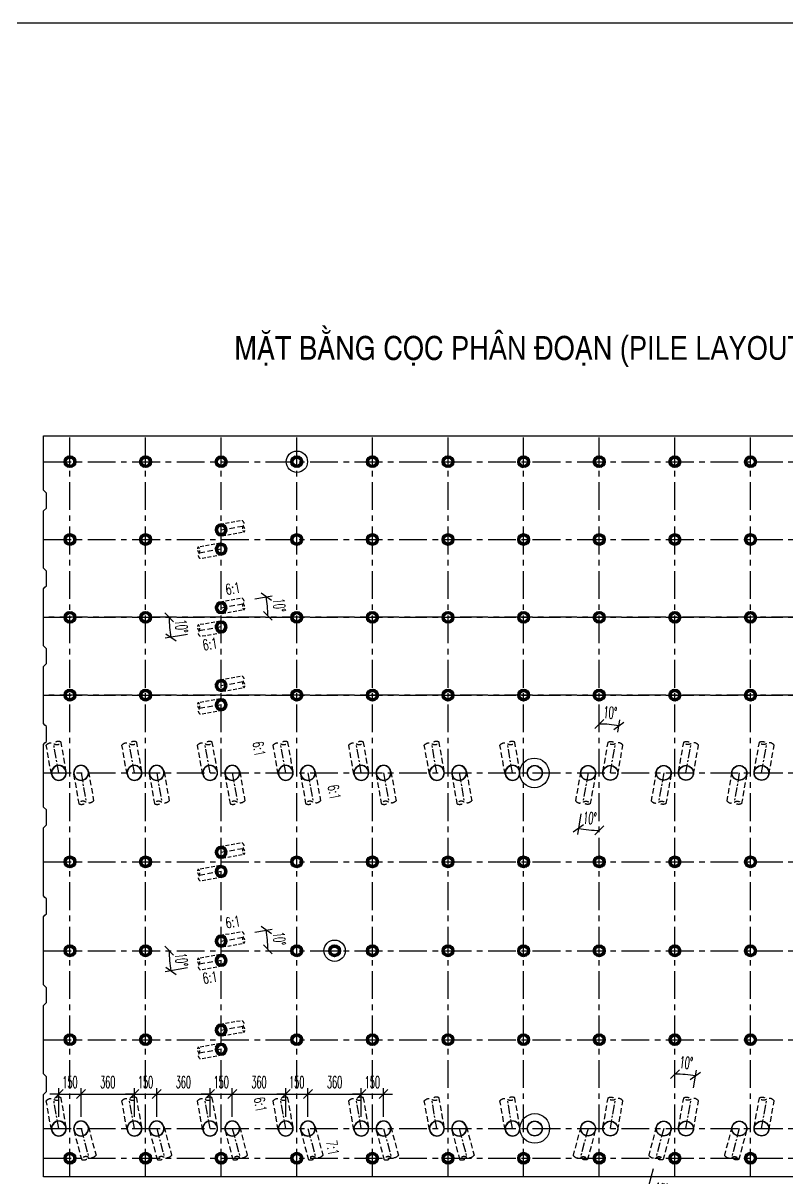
# Model space of a CAD drawing. Extents: x -687 to 941179, y -259 to 135874.
# Drawn here: x 844229 to 849381, y 112253 to 120046 of the extents above; entities that cross this region are included whole.
import ezdxf
from ezdxf.enums import TextEntityAlignment as Align

# ---------------------------------------------------------------- set-up
doc = ezdxf.new("R2010")
doc.units = 0
doc.header["$MEASUREMENT"] = 0
doc.header["$PDMODE"] = 3
doc.linetypes.add('CENTER', pattern=[2, 1.25, -0.25, 0.25, -0.25])
doc.linetypes.add('HIDDEN', pattern=[0.375, 0.25, -0.125])
doc.layers.get('0').update_dxf_attribs({"color": 6, "linetype": 'CONTINUOUS'})
doc.layers.get('DEFPOINTS').update_dxf_attribs({"linetype": 'CONTINUOUS'})
for name, color, linetype in [('Coc', 6, 'CONTINUOUS'), ('Hatch', 8, 'CONTINUOUS'), ('Khung', 1, 'CONTINUOUS'), ('Kich thuoc', 2, 'CONTINUOUS'), ('Net vang', 2, 'CONTINUOUS'), ('Text', 4, 'CONTINUOUS'), ('Tim', 8, 'CENTER')]:
    doc.layers.add(name, color=color, linetype=linetype)
doc.styles.add('Hung', font='Vharialn.ttf')
doc.styles.add('Kichthuoc', font='romans.shx', dxfattribs={"width": 0.5})
doc.styles.get("Standard").update_dxf_attribs({"font": 'vnsimpleh.shx', "width": 0.65})
doc.dimstyles.new('Dim 400', dxfattribs={"dimscale": 400, "dimtxt": 0.2, "dimasz": 0.15, "dimexe": 0.1, "dimexo": 0.2, "dimgap": 0.1, "dimtad": 1, "dimdec": 0, "dimlfac": -1, "dimzin": 0, "dimdsep": 46, "dimtxsty": 'Kichthuoc', "dimblk": 'OBLIQUE', "dimcen": 0.1, "dimdle": 0.1, "dimclrd": 2, "dimclre": 2, "dimclrt": 4, "dimadec": 0, "dimazin": 0, "dimtfac": 1, "dimtdec": 0, "dimtix": 1, "dimtmove": 2, "dimatfit": 3, "dimfxl": 1, "dimtolj": 1, "dimtzin": 0, "dimarcsym": 0})

# ---------------------------------------------------------------- blocks, each defined once
blk = doc.blocks.new('_Oblique')
at = {"color": 0, "linetype": 'ByBlock', "lineweight": -2}
blk.add_line((-0.5, -0.5), (0.5, 0.5), dxfattribs=at)
blk = doc.blocks.new('*D64')
at = {"layer": 'DEFPOINTS', "color": 0}
for p in [(844366.2, 112261.1), (851864.2, 112261.1), (851864.2, 111506.1)]:
    blk.add_point(p, dxfattribs=at)
at = {"layer": 'Kich thuoc', "color": 2, "lineweight": -2}
for p, q in [((844366.2, 112181.1), (844366.2, 111466.1)), ((851864.2, 112181.1), (851864.2, 111466.1)), ((844326.2, 111506.1), (851904.2, 111506.1))]:
    blk.add_line(p, q, dxfattribs=at)
at = {"layer": 'Kich thuoc', "color": 2, "lineweight": -2, "xscale": 60, "yscale": 60, "zscale": 60, "rotation": 180}
blk.add_blockref('_Oblique', (844366.2, 111506.1), dxfattribs=at)
at = {"layer": 'Kich thuoc', "color": 2, "lineweight": -2, "xscale": 60, "yscale": 60, "zscale": 60}
blk.add_blockref('_Oblique', (851864.2, 111506.1), dxfattribs=at)
at = {"layer": 'Kich thuoc', "color": 4, "insert": (848115.2, 111586.1), "char_height": 80, "attachment_point": 5, "style": 'Kichthuoc'}
blk.add_mtext('\\A1;7498', dxfattribs=at)
blk = doc.blocks.new('*D58')
at = {"layer": 'DEFPOINTS', "color": 0}
for p in [(849135.2, 112261.1), (849645.2, 112261.1), (849645.2, 111756.1)]:
    blk.add_point(p, dxfattribs=at)
at = {"layer": 'Kich thuoc', "color": 2, "lineweight": -2}
for p, q in [((849135.2, 112181.1), (849135.2, 111716.1)), ((849645.2, 112181.1), (849645.2, 111716.1)), ((849095.2, 111756.1), (849685.2, 111756.1))]:
    blk.add_line(p, q, dxfattribs=at)
at = {"layer": 'Kich thuoc', "color": 2, "lineweight": -2, "xscale": 60, "yscale": 60, "zscale": 60, "rotation": 180}
blk.add_blockref('_Oblique', (849135.2, 111756.1), dxfattribs=at)
at = {"layer": 'Kich thuoc', "color": 2, "lineweight": -2, "xscale": 60, "yscale": 60, "zscale": 60}
blk.add_blockref('_Oblique', (849645.2, 111756.1), dxfattribs=at)
at = {"layer": 'Kich thuoc', "color": 4, "insert": (849390.2, 111836.1), "char_height": 80, "attachment_point": 5, "style": 'Kichthuoc'}
blk.add_mtext('\\A1;510', dxfattribs=at)
blk = doc.blocks.new('*D57')
at = {"layer": 'DEFPOINTS', "color": 0}
for p in [(848625.2, 112261.1), (849135.2, 112261.1), (849135.2, 111756.1)]:
    blk.add_point(p, dxfattribs=at)
at = {"layer": 'Kich thuoc', "color": 2, "lineweight": -2}
for p, q in [((848625.2, 112181.1), (848625.2, 111716.1)), ((849135.2, 112181.1), (849135.2, 111716.1)), ((848585.2, 111756.1), (849175.2, 111756.1))]:
    blk.add_line(p, q, dxfattribs=at)
at = {"layer": 'Kich thuoc', "color": 2, "lineweight": -2, "xscale": 60, "yscale": 60, "zscale": 60, "rotation": 180}
blk.add_blockref('_Oblique', (848625.2, 111756.1), dxfattribs=at)
at = {"layer": 'Kich thuoc', "color": 2, "lineweight": -2, "xscale": 60, "yscale": 60, "zscale": 60}
blk.add_blockref('_Oblique', (849135.2, 111756.1), dxfattribs=at)
at = {"layer": 'Kich thuoc', "color": 4, "insert": (848880.2, 111836.1), "char_height": 80, "attachment_point": 5, "style": 'Kichthuoc'}
blk.add_mtext('\\A1;510', dxfattribs=at)
blk = doc.blocks.new('*D56')
at = {"layer": 'DEFPOINTS', "color": 0}
for p in [(848115.2, 112261.1), (848625.2, 112261.1), (848625.2, 111756.1)]:
    blk.add_point(p, dxfattribs=at)
at = {"layer": 'Kich thuoc', "color": 2, "lineweight": -2}
for p, q in [((848115.2, 112181.1), (848115.2, 111716.1)), ((848625.2, 112181.1), (848625.2, 111716.1)), ((848075.2, 111756.1), (848665.2, 111756.1))]:
    blk.add_line(p, q, dxfattribs=at)
at = {"layer": 'Kich thuoc', "color": 2, "lineweight": -2, "xscale": 60, "yscale": 60, "zscale": 60, "rotation": 180}
blk.add_blockref('_Oblique', (848115.2, 111756.1), dxfattribs=at)
at = {"layer": 'Kich thuoc', "color": 2, "lineweight": -2, "xscale": 60, "yscale": 60, "zscale": 60}
blk.add_blockref('_Oblique', (848625.2, 111756.1), dxfattribs=at)
at = {"layer": 'Kich thuoc', "color": 4, "insert": (848370.2, 111836.1), "char_height": 80, "attachment_point": 5, "style": 'Kichthuoc'}
blk.add_mtext('\\A1;510', dxfattribs=at)
blk = doc.blocks.new('*D55')
at = {"layer": 'DEFPOINTS', "color": 0}
for p in [(847605.2, 112261.1), (848115.2, 112261.1), (848115.2, 111756.1)]:
    blk.add_point(p, dxfattribs=at)
at = {"layer": 'Kich thuoc', "color": 2, "lineweight": -2}
for p, q in [((847605.2, 112181.1), (847605.2, 111716.1)), ((848115.2, 112181.1), (848115.2, 111716.1)), ((847565.2, 111756.1), (848155.2, 111756.1))]:
    blk.add_line(p, q, dxfattribs=at)
at = {"layer": 'Kich thuoc', "color": 2, "lineweight": -2, "xscale": 60, "yscale": 60, "zscale": 60, "rotation": 180}
blk.add_blockref('_Oblique', (847605.2, 111756.1), dxfattribs=at)
at = {"layer": 'Kich thuoc', "color": 2, "lineweight": -2, "xscale": 60, "yscale": 60, "zscale": 60}
blk.add_blockref('_Oblique', (848115.2, 111756.1), dxfattribs=at)
at = {"layer": 'Kich thuoc', "color": 4, "insert": (847860.2, 111836.1), "char_height": 80, "attachment_point": 5, "style": 'Kichthuoc'}
blk.add_mtext('\\A1;510', dxfattribs=at)
blk = doc.blocks.new('*D54')
at = {"layer": 'DEFPOINTS', "color": 0}
for p in [(847095.2, 112261.1), (847605.2, 112261.1), (847605.2, 111756.1)]:
    blk.add_point(p, dxfattribs=at)
at = {"layer": 'Kich thuoc', "color": 2, "lineweight": -2}
for p, q in [((847095.2, 112181.1), (847095.2, 111716.1)), ((847605.2, 112181.1), (847605.2, 111716.1)), ((847055.2, 111756.1), (847645.2, 111756.1))]:
    blk.add_line(p, q, dxfattribs=at)
at = {"layer": 'Kich thuoc', "color": 2, "lineweight": -2, "xscale": 60, "yscale": 60, "zscale": 60, "rotation": 180}
blk.add_blockref('_Oblique', (847095.2, 111756.1), dxfattribs=at)
at = {"layer": 'Kich thuoc', "color": 2, "lineweight": -2, "xscale": 60, "yscale": 60, "zscale": 60}
blk.add_blockref('_Oblique', (847605.2, 111756.1), dxfattribs=at)
at = {"layer": 'Kich thuoc', "color": 4, "insert": (847350.2, 111836.1), "char_height": 80, "attachment_point": 5, "style": 'Kichthuoc'}
blk.add_mtext('\\A1;510', dxfattribs=at)
blk = doc.blocks.new('*D53')
at = {"layer": 'DEFPOINTS', "color": 0}
for p in [(846585.2, 112261.1), (847095.2, 112261.1), (847095.2, 111756.1)]:
    blk.add_point(p, dxfattribs=at)
at = {"layer": 'Kich thuoc', "color": 2, "lineweight": -2}
for p, q in [((846585.2, 112181.1), (846585.2, 111716.1)), ((847095.2, 112181.1), (847095.2, 111716.1)), ((846545.2, 111756.1), (847135.2, 111756.1))]:
    blk.add_line(p, q, dxfattribs=at)
at = {"layer": 'Kich thuoc', "color": 2, "lineweight": -2, "xscale": 60, "yscale": 60, "zscale": 60, "rotation": 180}
blk.add_blockref('_Oblique', (846585.2, 111756.1), dxfattribs=at)
at = {"layer": 'Kich thuoc', "color": 2, "lineweight": -2, "xscale": 60, "yscale": 60, "zscale": 60}
blk.add_blockref('_Oblique', (847095.2, 111756.1), dxfattribs=at)
at = {"layer": 'Kich thuoc', "color": 4, "insert": (846840.2, 111836.1), "char_height": 80, "attachment_point": 5, "style": 'Kichthuoc'}
blk.add_mtext('\\A1;510', dxfattribs=at)
blk = doc.blocks.new('*D52')
at = {"layer": 'DEFPOINTS', "color": 0}
for p in [(846075.2, 112261.1), (846585.2, 112261.1), (846585.2, 111756.1)]:
    blk.add_point(p, dxfattribs=at)
at = {"layer": 'Kich thuoc', "color": 2, "lineweight": -2}
for p, q in [((846075.2, 112181.1), (846075.2, 111716.1)), ((846585.2, 112181.1), (846585.2, 111716.1)), ((846035.2, 111756.1), (846625.2, 111756.1))]:
    blk.add_line(p, q, dxfattribs=at)
at = {"layer": 'Kich thuoc', "color": 2, "lineweight": -2, "xscale": 60, "yscale": 60, "zscale": 60, "rotation": 180}
blk.add_blockref('_Oblique', (846075.2, 111756.1), dxfattribs=at)
at = {"layer": 'Kich thuoc', "color": 2, "lineweight": -2, "xscale": 60, "yscale": 60, "zscale": 60}
blk.add_blockref('_Oblique', (846585.2, 111756.1), dxfattribs=at)
at = {"layer": 'Kich thuoc', "color": 4, "insert": (846330.2, 111836.1), "char_height": 80, "attachment_point": 5, "style": 'Kichthuoc'}
blk.add_mtext('\\A1;510', dxfattribs=at)
blk = doc.blocks.new('*D51')
at = {"layer": 'DEFPOINTS', "color": 0}
for p in [(845565.2, 112261.1), (846075.2, 112261.1), (846075.2, 111756.1)]:
    blk.add_point(p, dxfattribs=at)
at = {"layer": 'Kich thuoc', "color": 2, "lineweight": -2}
for p, q in [((845565.2, 112181.1), (845565.2, 111716.1)), ((846075.2, 112181.1), (846075.2, 111716.1)), ((845525.2, 111756.1), (846115.2, 111756.1))]:
    blk.add_line(p, q, dxfattribs=at)
at = {"layer": 'Kich thuoc', "color": 2, "lineweight": -2, "xscale": 60, "yscale": 60, "zscale": 60, "rotation": 180}
blk.add_blockref('_Oblique', (845565.2, 111756.1), dxfattribs=at)
at = {"layer": 'Kich thuoc', "color": 2, "lineweight": -2, "xscale": 60, "yscale": 60, "zscale": 60}
blk.add_blockref('_Oblique', (846075.2, 111756.1), dxfattribs=at)
at = {"layer": 'Kich thuoc', "color": 4, "insert": (845820.2, 111836.1), "char_height": 80, "attachment_point": 5, "style": 'Kichthuoc'}
blk.add_mtext('\\A1;510', dxfattribs=at)
blk = doc.blocks.new('*D50')
at = {"layer": 'DEFPOINTS', "color": 0}
for p in [(845055.2, 112261.1), (845565.2, 112261.1), (845565.2, 111756.1)]:
    blk.add_point(p, dxfattribs=at)
at = {"layer": 'Kich thuoc', "color": 2, "lineweight": -2}
for p, q in [((845055.2, 112181.1), (845055.2, 111716.1)), ((845565.2, 112181.1), (845565.2, 111716.1)), ((845015.2, 111756.1), (845605.2, 111756.1))]:
    blk.add_line(p, q, dxfattribs=at)
at = {"layer": 'Kich thuoc', "color": 2, "lineweight": -2, "xscale": 60, "yscale": 60, "zscale": 60, "rotation": 180}
blk.add_blockref('_Oblique', (845055.2, 111756.1), dxfattribs=at)
at = {"layer": 'Kich thuoc', "color": 2, "lineweight": -2, "xscale": 60, "yscale": 60, "zscale": 60}
blk.add_blockref('_Oblique', (845565.2, 111756.1), dxfattribs=at)
at = {"layer": 'Kich thuoc', "color": 4, "insert": (845310.2, 111836.1), "char_height": 80, "attachment_point": 5, "style": 'Kichthuoc'}
blk.add_mtext('\\A1;510', dxfattribs=at)
blk = doc.blocks.new('*D49')
at = {"layer": 'DEFPOINTS', "color": 0}
for p in [(844366.2, 112261.1), (844545.2, 112261.1), (844545.2, 111756.1)]:
    blk.add_point(p, dxfattribs=at)
at = {"layer": 'Kich thuoc', "color": 2, "lineweight": -2}
for p, q in [((844366.2, 112181.1), (844366.2, 111716.1)), ((844545.2, 112181.1), (844545.2, 111716.1)), ((844326.2, 111756.1), (844585.2, 111756.1))]:
    blk.add_line(p, q, dxfattribs=at)
at = {"layer": 'Kich thuoc', "color": 2, "lineweight": -2, "xscale": 60, "yscale": 60, "zscale": 60, "rotation": 180}
blk.add_blockref('_Oblique', (844366.2, 111756.1), dxfattribs=at)
at = {"layer": 'Kich thuoc', "color": 2, "lineweight": -2, "xscale": 60, "yscale": 60, "zscale": 60}
blk.add_blockref('_Oblique', (844545.2, 111756.1), dxfattribs=at)
at = {"layer": 'Kich thuoc', "color": 4, "insert": (844455.7, 111836.1), "char_height": 80, "attachment_point": 5, "style": 'Kichthuoc'}
blk.add_mtext('\\A1;179', dxfattribs=at)
blk = doc.blocks.new('*D48')
at = {"layer": 'DEFPOINTS', "color": 0}
for p in [(844545.2, 112261.1), (845055.2, 112261.1), (845055.2, 111756.1)]:
    blk.add_point(p, dxfattribs=at)
at = {"layer": 'Kich thuoc', "color": 2, "lineweight": -2}
for p, q in [((844545.2, 112181.1), (844545.2, 111716.1)), ((845055.2, 112181.1), (845055.2, 111716.1)), ((844505.2, 111756.1), (845095.2, 111756.1))]:
    blk.add_line(p, q, dxfattribs=at)
at = {"layer": 'Kich thuoc', "color": 2, "lineweight": -2, "xscale": 60, "yscale": 60, "zscale": 60, "rotation": 180}
blk.add_blockref('_Oblique', (844545.2, 111756.1), dxfattribs=at)
at = {"layer": 'Kich thuoc', "color": 2, "lineweight": -2, "xscale": 60, "yscale": 60, "zscale": 60}
blk.add_blockref('_Oblique', (845055.2, 111756.1), dxfattribs=at)
at = {"layer": 'Kich thuoc', "color": 4, "insert": (844800.2, 111836.1), "char_height": 80, "attachment_point": 5, "style": 'Kichthuoc'}
blk.add_mtext('\\A1;510', dxfattribs=at)
blk = doc.blocks.new('Coc ong D800')
at = {"layer": 'Hatch'}
h = blk.add_hatch(dxfattribs=at)
h.set_pattern_fill('ANSI31', color=256, scale=50, style=0)
h.set_pattern_definition([(45, (-821332.725, -122845.077), (-4.419417382, 4.419417382), [])])
h.paths.add_polyline_path([(-40, 0, 1), (40, 0, 1)])
h.paths.add_polyline_path([(25, 0, -1), (-25, 0, -1)], flags=16)
at = {"layer": 'Coc'}
blk.add_circle((0, 0), 40, dxfattribs=at)
at = {"layer": 'Net vang'}
blk.add_circle((0, 0), 25, dxfattribs=at)
blk = doc.blocks.new('Coc thep D1000 xien')
at = {"layer": 'Coc', "color": 181, "linetype": 'HIDDEN', "ltscale": 150}
for p, q in [((-50, 8.8), (-84.8, -188.1)), ((50, -8.8), (15.3, -205.8))]:
    blk.add_line(p, q, dxfattribs=at)
at = {"layer": 'Coc'}
blk.add_circle((0, 0), 50.8, dxfattribs=at)
at = {"layer": 'Coc', "color": 7}
blk.add_circle((0, 0), 49.2, dxfattribs=at)
at = {"layer": 'Coc', "color": 181, "linetype": 'HIDDEN', "ltscale": 150}
blk.add_open_spline([(-84.8, -188.1), (-77.3, -194.7), (-62.4, -207.7), (-33.2, -197.3), (-10.4, -185.6), (29.2, -208.2), (-15.5, -216), (-27.9, -203.4), (-34.2, -197)], degree=3, knots=[0, 0, 0, 0, 27.628937, 55.257873, 82.88681, 109.579338, 136.271866, 163.900803, 163.900803, 163.900803, 163.900803], dxfattribs=at)
at = {"layer": 'Tim', "ltscale": 50}
blk.add_line((0, 0), (-34.7, -197), dxfattribs=at)
blk = doc.blocks.new('*D354')
at = {"layer": 'DEFPOINTS', "color": 0}
for p in [(844620.2, 112819.5), (844470.2, 112586.1), (844620.2, 112586.1)]:
    blk.add_point(p, dxfattribs=at)
at = {"layer": 'Kich thuoc', "color": 2, "lineweight": -2}
for p, q in [((844470.2, 112666.1), (844470.2, 112859.5)), ((844620.2, 112666.1), (844620.2, 112859.5)), ((844470.2, 112819.5), (844410.2, 112819.5)), ((844470.2, 112819.5), (844620.2, 112819.5)), ((844620.2, 112819.5), (844680.2, 112819.5))]:
    blk.add_line(p, q, dxfattribs=at)
at = {"layer": 'Kich thuoc', "color": 2, "lineweight": -2, "xscale": 60, "yscale": 60, "zscale": 60}
blk.add_blockref('_Oblique', (844470.2, 112819.5), dxfattribs=at)
at = {"layer": 'Kich thuoc', "color": 2, "lineweight": -2, "xscale": 60, "yscale": 60, "zscale": 60, "rotation": 180}
blk.add_blockref('_Oblique', (844620.2, 112819.5), dxfattribs=at)
at = {"layer": 'Kich thuoc', "color": 4, "insert": (844545.2, 112899.5), "char_height": 80, "attachment_point": 5, "style": 'Kichthuoc'}
blk.add_mtext('\\A1;150', dxfattribs=at)
blk = doc.blocks.new('*D355')
at = {"layer": 'DEFPOINTS', "color": 0}
for p in [(844980.2, 112819.5), (844620.2, 112586.1), (844980.2, 112586.1)]:
    blk.add_point(p, dxfattribs=at)
at = {"layer": 'Kich thuoc', "color": 2, "lineweight": -2}
for p, q in [((844620.2, 112666.1), (844620.2, 112859.5)), ((844980.2, 112666.1), (844980.2, 112859.5)), ((844580.2, 112819.5), (845020.2, 112819.5))]:
    blk.add_line(p, q, dxfattribs=at)
at = {"layer": 'Kich thuoc', "color": 2, "lineweight": -2, "xscale": 60, "yscale": 60, "zscale": 60, "rotation": 180}
blk.add_blockref('_Oblique', (844620.2, 112819.5), dxfattribs=at)
at = {"layer": 'Kich thuoc', "color": 2, "lineweight": -2, "xscale": 60, "yscale": 60, "zscale": 60}
blk.add_blockref('_Oblique', (844980.2, 112819.5), dxfattribs=at)
at = {"layer": 'Kich thuoc', "color": 4, "insert": (844800.2, 112899.5), "char_height": 80, "attachment_point": 5, "style": 'Kichthuoc'}
blk.add_mtext('\\A1;360', dxfattribs=at)
blk = doc.blocks.new('*D356')
at = {"layer": 'DEFPOINTS', "color": 0}
for p in [(845130.2, 112819.5), (844980.2, 112586.1), (845130.2, 112586.1)]:
    blk.add_point(p, dxfattribs=at)
at = {"layer": 'Kich thuoc', "color": 2, "lineweight": -2}
for p, q in [((844980.2, 112666.1), (844980.2, 112859.5)), ((845130.2, 112666.1), (845130.2, 112859.5)), ((844980.2, 112819.5), (844920.2, 112819.5)), ((844980.2, 112819.5), (845130.2, 112819.5)), ((845130.2, 112819.5), (845190.2, 112819.5))]:
    blk.add_line(p, q, dxfattribs=at)
at = {"layer": 'Kich thuoc', "color": 2, "lineweight": -2, "xscale": 60, "yscale": 60, "zscale": 60}
blk.add_blockref('_Oblique', (844980.2, 112819.5), dxfattribs=at)
at = {"layer": 'Kich thuoc', "color": 2, "lineweight": -2, "xscale": 60, "yscale": 60, "zscale": 60, "rotation": 180}
blk.add_blockref('_Oblique', (845130.2, 112819.5), dxfattribs=at)
at = {"layer": 'Kich thuoc', "color": 4, "insert": (845055.2, 112899.5), "char_height": 80, "attachment_point": 5, "style": 'Kichthuoc'}
blk.add_mtext('\\A1;150', dxfattribs=at)
blk = doc.blocks.new('*D357')
at = {"layer": 'DEFPOINTS', "color": 0}
for p in [(845490.2, 112819.5), (845130.2, 112586.1), (845490.2, 112586.1)]:
    blk.add_point(p, dxfattribs=at)
at = {"layer": 'Kich thuoc', "color": 2, "lineweight": -2}
for p, q in [((845130.2, 112666.1), (845130.2, 112859.5)), ((845490.2, 112666.1), (845490.2, 112859.5)), ((845090.2, 112819.5), (845530.2, 112819.5))]:
    blk.add_line(p, q, dxfattribs=at)
at = {"layer": 'Kich thuoc', "color": 2, "lineweight": -2, "xscale": 60, "yscale": 60, "zscale": 60, "rotation": 180}
blk.add_blockref('_Oblique', (845130.2, 112819.5), dxfattribs=at)
at = {"layer": 'Kich thuoc', "color": 2, "lineweight": -2, "xscale": 60, "yscale": 60, "zscale": 60}
blk.add_blockref('_Oblique', (845490.2, 112819.5), dxfattribs=at)
at = {"layer": 'Kich thuoc', "color": 4, "insert": (845310.2, 112899.5), "char_height": 80, "attachment_point": 5, "style": 'Kichthuoc'}
blk.add_mtext('\\A1;360', dxfattribs=at)
blk = doc.blocks.new('*D358')
at = {"layer": 'DEFPOINTS', "color": 0}
for p in [(845640.2, 112819.5), (845490.2, 112586.1), (845640.2, 112586.1)]:
    blk.add_point(p, dxfattribs=at)
at = {"layer": 'Kich thuoc', "color": 2, "lineweight": -2}
for p, q in [((845490.2, 112666.1), (845490.2, 112859.5)), ((845640.2, 112666.1), (845640.2, 112859.5)), ((845490.2, 112819.5), (845430.2, 112819.5)), ((845490.2, 112819.5), (845640.2, 112819.5)), ((845640.2, 112819.5), (845700.2, 112819.5))]:
    blk.add_line(p, q, dxfattribs=at)
at = {"layer": 'Kich thuoc', "color": 2, "lineweight": -2, "xscale": 60, "yscale": 60, "zscale": 60}
blk.add_blockref('_Oblique', (845490.2, 112819.5), dxfattribs=at)
at = {"layer": 'Kich thuoc', "color": 2, "lineweight": -2, "xscale": 60, "yscale": 60, "zscale": 60, "rotation": 180}
blk.add_blockref('_Oblique', (845640.2, 112819.5), dxfattribs=at)
at = {"layer": 'Kich thuoc', "color": 4, "insert": (845565.2, 112899.5), "char_height": 80, "attachment_point": 5, "style": 'Kichthuoc'}
blk.add_mtext('\\A1;150', dxfattribs=at)
blk = doc.blocks.new('*D359')
at = {"layer": 'DEFPOINTS', "color": 0}
for p in [(846000.2, 112819.5), (845640.2, 112586.1), (846000.2, 112586.1)]:
    blk.add_point(p, dxfattribs=at)
at = {"layer": 'Kich thuoc', "color": 2, "lineweight": -2}
for p, q in [((845640.2, 112666.1), (845640.2, 112859.5)), ((846000.2, 112666.1), (846000.2, 112859.5)), ((845600.2, 112819.5), (846040.2, 112819.5))]:
    blk.add_line(p, q, dxfattribs=at)
at = {"layer": 'Kich thuoc', "color": 2, "lineweight": -2, "xscale": 60, "yscale": 60, "zscale": 60, "rotation": 180}
blk.add_blockref('_Oblique', (845640.2, 112819.5), dxfattribs=at)
at = {"layer": 'Kich thuoc', "color": 2, "lineweight": -2, "xscale": 60, "yscale": 60, "zscale": 60}
blk.add_blockref('_Oblique', (846000.2, 112819.5), dxfattribs=at)
at = {"layer": 'Kich thuoc', "color": 4, "insert": (845820.2, 112899.5), "char_height": 80, "attachment_point": 5, "style": 'Kichthuoc'}
blk.add_mtext('\\A1;360', dxfattribs=at)
blk = doc.blocks.new('*D360')
at = {"layer": 'DEFPOINTS', "color": 0}
for p in [(846150.2, 112819.5), (846000.2, 112586.1), (846150.2, 112586.1)]:
    blk.add_point(p, dxfattribs=at)
at = {"layer": 'Kich thuoc', "color": 2, "lineweight": -2}
for p, q in [((846000.2, 112666.1), (846000.2, 112859.5)), ((846150.2, 112666.1), (846150.2, 112859.5)), ((846000.2, 112819.5), (845940.2, 112819.5)), ((846000.2, 112819.5), (846150.2, 112819.5)), ((846150.2, 112819.5), (846210.2, 112819.5))]:
    blk.add_line(p, q, dxfattribs=at)
at = {"layer": 'Kich thuoc', "color": 2, "lineweight": -2, "xscale": 60, "yscale": 60, "zscale": 60}
blk.add_blockref('_Oblique', (846000.2, 112819.5), dxfattribs=at)
at = {"layer": 'Kich thuoc', "color": 2, "lineweight": -2, "xscale": 60, "yscale": 60, "zscale": 60, "rotation": 180}
blk.add_blockref('_Oblique', (846150.2, 112819.5), dxfattribs=at)
at = {"layer": 'Kich thuoc', "color": 4, "insert": (846075.2, 112899.5), "char_height": 80, "attachment_point": 5, "style": 'Kichthuoc'}
blk.add_mtext('\\A1;150', dxfattribs=at)
blk = doc.blocks.new('*D361')
at = {"layer": 'DEFPOINTS', "color": 0}
for p in [(846510.2, 112819.5), (846150.2, 112586.1), (846510.2, 112586.1)]:
    blk.add_point(p, dxfattribs=at)
at = {"layer": 'Kich thuoc', "color": 2, "lineweight": -2}
for p, q in [((846150.2, 112666.1), (846150.2, 112859.5)), ((846510.2, 112666.1), (846510.2, 112859.5)), ((846110.2, 112819.5), (846550.2, 112819.5))]:
    blk.add_line(p, q, dxfattribs=at)
at = {"layer": 'Kich thuoc', "color": 2, "lineweight": -2, "xscale": 60, "yscale": 60, "zscale": 60, "rotation": 180}
blk.add_blockref('_Oblique', (846150.2, 112819.5), dxfattribs=at)
at = {"layer": 'Kich thuoc', "color": 2, "lineweight": -2, "xscale": 60, "yscale": 60, "zscale": 60}
blk.add_blockref('_Oblique', (846510.2, 112819.5), dxfattribs=at)
at = {"layer": 'Kich thuoc', "color": 4, "insert": (846330.2, 112899.5), "char_height": 80, "attachment_point": 5, "style": 'Kichthuoc'}
blk.add_mtext('\\A1;360', dxfattribs=at)
blk = doc.blocks.new('*D362')
at = {"layer": 'DEFPOINTS', "color": 0}
for p in [(846660.2, 112819.5), (846510.2, 112586.1), (846660.2, 112586.1)]:
    blk.add_point(p, dxfattribs=at)
at = {"layer": 'Kich thuoc', "color": 2, "lineweight": -2}
for p, q in [((846510.2, 112666.1), (846510.2, 112859.5)), ((846660.2, 112666.1), (846660.2, 112859.5)), ((846510.2, 112819.5), (846450.2, 112819.5)), ((846510.2, 112819.5), (846660.2, 112819.5)), ((846660.2, 112819.5), (846720.2, 112819.5))]:
    blk.add_line(p, q, dxfattribs=at)
at = {"layer": 'Kich thuoc', "color": 2, "lineweight": -2, "xscale": 60, "yscale": 60, "zscale": 60}
blk.add_blockref('_Oblique', (846510.2, 112819.5), dxfattribs=at)
at = {"layer": 'Kich thuoc', "color": 2, "lineweight": -2, "xscale": 60, "yscale": 60, "zscale": 60, "rotation": 180}
blk.add_blockref('_Oblique', (846660.2, 112819.5), dxfattribs=at)
at = {"layer": 'Kich thuoc', "color": 4, "insert": (846585.2, 112899.5), "char_height": 80, "attachment_point": 5, "style": 'Kichthuoc'}
blk.add_mtext('\\A1;150', dxfattribs=at)
blk = doc.blocks.new('*D620')
at = {"layer": 'DEFPOINTS', "color": 0}
for p in [(848116.2, 117261.1), (848040.7, 114986.1), (848005.9, 114789.2), (848021.4, 114604), (848116.2, 112261.1)]:
    blk.add_point(p, dxfattribs=at)
at = {"layer": 'Text', "color": 2, "lineweight": -2}
blk.add_line((847992, 114710.4), (847967.5, 114571.5), dxfattribs=at)
blk.add_arc((848116.2, 115414.3), 815.8, 260, 270, dxfattribs=at)
at = {"layer": 'Text', "color": 2, "lineweight": -2, "xscale": 60, "yscale": 60, "zscale": 60}
for p, rotation in [((847974.5, 114610.9), 169.9999999999905), ((848116.2, 114598.5), 359.9999999999988)]:
    blk.add_blockref('_Oblique', p, dxfattribs=dict(at, rotation=rotation))
at = {"layer": 'Text', "color": 4, "insert": (848052, 114681.3), "char_height": 80, "attachment_point": 5, "rotation": 355, "style": 'Kichthuoc'}
blk.add_mtext('\\A1;10°', dxfattribs=at)
blk = doc.blocks.new('*D621')
at = {"layer": 'DEFPOINTS', "color": 0}
for p in [(848116.2, 117261.1), (848203.8, 115310.8), (848225.9, 115183.1), (848191.2, 114986.1), (848116.2, 112261.1)]:
    blk.add_point(p, dxfattribs=at)
at = {"layer": 'Text', "color": 2, "lineweight": -2}
blk.add_line((848239.8, 115261.9), (848254.2, 115343.8), dxfattribs=at)
blk.add_arc((848116.2, 114560.8), 755.1, 80, 90, dxfattribs=at)
at = {"layer": 'Text', "color": 2, "lineweight": -2, "xscale": 60, "yscale": 60, "zscale": 60}
for p, rotation in [((848116.2, 115315.9), 180.0000000000005), ((848247.3, 115304.4), 349.9999999999981)]:
    blk.add_blockref('_Oblique', p, dxfattribs=dict(at, rotation=rotation))
at = {"layer": 'Text', "color": 4, "insert": (848188.9, 115392.7), "char_height": 80, "attachment_point": 5, "rotation": 355, "style": 'Kichthuoc'}
blk.add_mtext('\\A1;10°', dxfattribs=at)
blk = doc.blocks.new('*D622')
at = {"layer": 'DEFPOINTS', "color": 0}
for p in [(848626.2, 117261.1), (848718.2, 112948.4), (848735.9, 112783.1), (848701.2, 112586.1), (848626.2, 112261.1)]:
    blk.add_point(p, dxfattribs=at)
at = {"layer": 'Text', "color": 2, "lineweight": -2}
blk.add_line((848749.8, 112861.9), (848770.8, 112981.1), dxfattribs=at)
blk.add_arc((848626.2, 112160.8), 792.9, 80, 90, dxfattribs=at)
at = {"layer": 'Text', "color": 2, "lineweight": -2, "xscale": 60, "yscale": 60, "zscale": 60}
for p, rotation in [((848626.2, 112953.7), 179.9999999999994), ((848763.8, 112941.7), 349.999999999993)]:
    blk.add_blockref('_Oblique', p, dxfattribs=dict(at, rotation=rotation))
at = {"layer": 'Text', "color": 4, "insert": (848702.2, 113030.4), "char_height": 80, "attachment_point": 5, "rotation": 355, "style": 'Kichthuoc'}
blk.add_mtext('\\A1;10°', dxfattribs=at)
blk = doc.blocks.new('*D623')
at = {"layer": 'DEFPOINTS', "color": 0}
for p in [(848626.2, 117261.1), (848550.7, 112586.1), (848498.9, 112392.9), (848626.2, 112261.1), (848491.4, 112103.6)]:
    blk.add_point(p, dxfattribs=at)
at = {"layer": 'Text', "color": 2, "lineweight": -2}
for p, q in [((848478.2, 112315.7), (848414.9, 112079.7)), ((848626.2, 112181.1), (848626.2, 112051.8))]:
    blk.add_line(p, q, dxfattribs=at)
blk.add_arc((848626.2, 112867.9), 776, 255, 270, dxfattribs=at)
at = {"layer": 'Text', "color": 2, "lineweight": -2, "xscale": 60, "yscale": 60, "zscale": 60}
for p, rotation in [((848425.3, 112118.3), 165.0000000001166), ((848626.2, 112091.8), 359.9999999999998)]:
    blk.add_blockref('_Oblique', p, dxfattribs=dict(at, rotation=rotation))
at = {"layer": 'Text', "color": 4, "insert": (848535.3, 112177.8), "char_height": 80, "attachment_point": 5, "rotation": 352.5, "style": 'Kichthuoc'}
blk.add_mtext('\\A1;15°', dxfattribs=at)
blk = doc.blocks.new('*D686')
at = {"layer": 'DEFPOINTS', "color": 0}
for p in [(839267.2, 116036.1), (846765.2, 116036.1), (845215.4, 115991), (845565.2, 115961.1), (845417.4, 115935.1)]:
    blk.add_point(p, dxfattribs=at)
at = {"layer": 'Kich thuoc', "color": 2, "lineweight": -2}
blk.add_line((845338.6, 115921.2), (845186.5, 115894.4), dxfattribs=at)
blk.add_arc((845990.5, 116036.1), 776.4, 180, 190, dxfattribs=at)
at = {"layer": 'Kich thuoc', "color": 2, "lineweight": -2, "xscale": 60, "yscale": 60, "zscale": 60}
for p, rotation in [((845214.1, 116036.1), 89.99999999999999), ((845225.9, 115901.3), 279.9999999989621)]:
    blk.add_blockref('_Oblique', p, dxfattribs=dict(at, rotation=rotation))
at = {"layer": 'Kich thuoc', "color": 4, "insert": (845296.8, 115975.4), "char_height": 80, "attachment_point": 5, "rotation": 275, "style": 'Kichthuoc'}
blk.add_mtext('\\A1;10°', dxfattribs=at)
blk = doc.blocks.new('*D687')
at = {"layer": 'DEFPOINTS', "color": 0}
for p in [(845565.2, 116121.1), (845712.9, 116147.2), (839267.2, 116046.1), (845878.9, 116089.2), (846765.2, 116046.1)]:
    blk.add_point(p, dxfattribs=at)
at = {"layer": 'Kich thuoc', "color": 2, "lineweight": -2}
blk.add_line((845791.7, 116161.1), (845908.3, 116181.6), dxfattribs=at)
blk.add_arc((845139.8, 116046.1), 740.4, 360, 10, dxfattribs=at)
at = {"layer": 'Kich thuoc', "color": 2, "lineweight": -2, "xscale": 60, "yscale": 60, "zscale": 60}
for p, rotation in [((845868.9, 116174.7), 99.99999999895816), ((845880.2, 116046.1), 269.9999999999999)]:
    blk.add_blockref('_Oblique', p, dxfattribs=dict(at, rotation=rotation))
at = {"layer": 'Kich thuoc', "color": 4, "insert": (845957.1, 116117.6), "char_height": 80, "attachment_point": 5, "rotation": 275, "style": 'Kichthuoc'}
blk.add_mtext('\\A1;10°', dxfattribs=at)
blk = doc.blocks.new('*D698')
at = {"layer": 'DEFPOINTS', "color": 0}
for p in [(839267.2, 113786.1), (846765.2, 113786.1), (845215.4, 113741), (845565.2, 113711.1), (845417.4, 113685.1)]:
    blk.add_point(p, dxfattribs=at)
at = {"layer": 'Kich thuoc', "color": 2, "lineweight": -2}
blk.add_line((845338.6, 113671.2), (845186.5, 113644.4), dxfattribs=at)
blk.add_arc((845990.5, 113786.1), 776.4, 180, 190, dxfattribs=at)
at = {"layer": 'Kich thuoc', "color": 2, "lineweight": -2, "xscale": 60, "yscale": 60, "zscale": 60}
for p, rotation in [((845214.1, 113786.1), 89.99999999999991), ((845225.9, 113651.3), 279.9999999989587)]:
    blk.add_blockref('_Oblique', p, dxfattribs=dict(at, rotation=rotation))
at = {"layer": 'Kich thuoc', "color": 4, "insert": (845296.8, 113725.4), "char_height": 80, "attachment_point": 5, "rotation": 275, "style": 'Kichthuoc'}
blk.add_mtext('\\A1;10°', dxfattribs=at)
blk = doc.blocks.new('*D699')
at = {"layer": 'DEFPOINTS', "color": 0}
for p in [(845565.2, 113871.1), (845712.9, 113897.2), (839267.2, 113796.1), (845878.9, 113839.2), (846765.2, 113796.1)]:
    blk.add_point(p, dxfattribs=at)
at = {"layer": 'Kich thuoc', "color": 2, "lineweight": -2}
blk.add_line((845791.7, 113911.1), (845908.3, 113931.6), dxfattribs=at)
blk.add_arc((845139.8, 113796.1), 740.4, 360, 10, dxfattribs=at)
at = {"layer": 'Kich thuoc', "color": 2, "lineweight": -2, "xscale": 60, "yscale": 60, "zscale": 60}
for p, rotation in [((845868.9, 113924.7), 99.99999999896504), ((845880.2, 113796.1), 270)]:
    blk.add_blockref('_Oblique', p, dxfattribs=dict(at, rotation=rotation))
at = {"layer": 'Kich thuoc', "color": 4, "insert": (845957.1, 113867.6), "char_height": 80, "attachment_point": 5, "rotation": 275, "style": 'Kichthuoc'}
blk.add_mtext('\\A1;10°', dxfattribs=at)
blk = doc.blocks.new('Coc ong D800 xien')
at = {"layer": 'Coc', "color": 181, "linetype": 'HIDDEN', "ltscale": 100}
for p, q in [((-40, 0), (-40, -150)), ((40, 0), (40, -150))]:
    blk.add_line(p, q, dxfattribs=at)
blk.add_open_spline([(-40, -150), (-33.3, -154), (-20, -162.1), (1.2, -150), (17.3, -137.9), (51.1, -150), (17.5, -162.1), (6.2, -154.1), (0.4, -150)], degree=3, knots=[0, 0, 0, 0, 21.755068, 43.510137, 65.265205, 86.282944, 107.300682, 129.055751, 129.055751, 129.055751, 129.055751], dxfattribs=at)
at = {"layer": 'Tim', "linetype": 'HIDDEN', "ltscale": 150}
blk.add_line((0, 0), (0, -150), dxfattribs=at)
at = {"layer": 'Coc'}
blk.add_blockref('Coc ong D800', (0, 0), dxfattribs=at)

msp = doc.modelspace()

# ---------------------------------------------------------------- linework, layer by layer
at = {"layer": 'Coc'}
for centre in [(847680.2, 114986.1), (847680.2, 112586.1)]:
    msp.add_circle(centre, 50.8, dxfattribs=at)
at = {"layer": 'Coc', "color": 7}
for centre in [(847680.2, 114986.1), (847680.2, 112586.1)]:
    msp.add_circle(centre, 49.2, dxfattribs=at)
at = {"layer": 'DEFPOINTS'}
msp.add_lwpolyline([(840379.2, 108165.8), (857179.2, 108165.8), (857179.2, 120045.8), (840379.2, 120045.8)], close=True, dxfattribs=at)
at = {"layer": 'Khung'}
msp.add_lwpolyline([(851864.2, 112261.1), (844366.2, 112261.1), (844366.2, 112816.1), (844386.2, 112836.1), (844386.2, 112936.1), (844366.2, 112956.1), (844366.2, 113216.1), (844366.2, 113216.1), (844366.2, 113216.1), (844366.2, 113356.1), (844366.2, 113356.1), (844366.2, 113356.1), (844366.2, 113416.1), (844386.2, 113436.1), (844386.2, 113536.1), (844366.2, 113556.1), (844366.2, 114016.1), (844376.2, 114026.1), (844386.2, 114036.1), (844386.2, 114136.1), (844376.2, 114146.1), (844366.2, 114156.1), (844366.2, 114616.1), (844386.2, 114636.1), (844386.2, 114736.1), (844366.2, 114756.1), (844366.2, 115178.6), (844376.2, 115188.6), (844386.2, 115198.6), (844386.2, 115298.6), (844376.2, 115308.6), (844366.2, 115318.6), (844366.2, 115703.6), (844386.2, 115723.6), (844386.2, 115823.6), (844366.2, 115843.6), (844366.2, 116228.6), (844376.2, 116238.6), (844386.2, 116248.6), (844386.2, 116348.6), (844376.2, 116358.6), (844366.2, 116368.6), (844366.2, 116753.6), (844386.2, 116773.6), (844386.2, 116873.6), (844366.2, 116893.6), (844366.2, 117261.1), (844366.2, 117261.1), (851864.2, 117261.1)], dxfattribs=at)
at = {"layer": 'Net vang'}
for centre, radius in [((846075.7, 117086.1), 71.9), ((847677.3, 114986.1), 99.8), ((846330.2, 113786.1), 71.9), ((847680.4, 112587.2), 99.8)]:
    msp.add_circle(centre, radius, dxfattribs=at)
at = {"layer": 'Tim', "ltscale": 150}
for p, q in [((844545.2, 112261.1), (844545.2, 117261.1)), ((845055.2, 112261.1), (845055.2, 117261.1)), ((845565.2, 112261.1), (845565.2, 117261.1)), ((846075.2, 112261.1), (846075.2, 117261.1)), ((846585.2, 112261.1), (846585.2, 117261.1)), ((847095.2, 112261.1), (847095.2, 117261.1)), ((847605.2, 112261.1), (847605.2, 117261.1)), ((848115.2, 112261.1), (848115.2, 117261.1)), ((848625.2, 112261.1), (848625.2, 117261.1)), ((849135.2, 112261.1), (849135.2, 117261.1)), ((844365.2, 117086.1), (851864.2, 117086.1)), ((844365.2, 116561.1), (851864.2, 116561.1)), ((844365.2, 116036.1), (851864.2, 116036.1)), ((851864.2, 116036.1), (844365.2, 116036.1)), ((844365.2, 115511.1), (851864.2, 115511.1)), ((851864.2, 115511.1), (844365.2, 115511.1)), ((844365.2, 114986.1), (851864.2, 114986.1)), ((844365.2, 114986.1), (851865.2, 114986.1)), ((844365.2, 114386.1), (851864.2, 114386.1)), ((844365.2, 113786.1), (851864.2, 113786.1)), ((844365.2, 113186.1), (851864.2, 113186.1)), ((844365.2, 112586.1), (851864.2, 112586.1)), ((844365.2, 112386.1), (851865.2, 112386.1))]:
    msp.add_line(p, q, dxfattribs=at)

# ---------------------------------------------------------------- block references
at = {"layer": 'Coc'}
for name, p in [('Coc ong D800', (844545.2, 117086.1)), ('Coc ong D800', (845055.2, 117086.1)), ('Coc ong D800', (845565.2, 117086.1)), ('Coc ong D800', (846075.2, 117086.1)), ('Coc ong D800', (846585.2, 117086.1)), ('Coc ong D800', (847095.2, 117086.1)), ('Coc ong D800', (847605.2, 117086.1)), ('Coc ong D800', (848115.2, 117086.1)), ('Coc ong D800', (848625.2, 117086.1)), ('Coc ong D800', (849135.2, 117086.1)), ('Coc ong D800', (844545.2, 116561.1)), ('Coc ong D800', (845055.2, 116561.1)), ('Coc ong D800', (846075.2, 116561.1)), ('Coc ong D800', (846585.2, 116561.1)), ('Coc ong D800', (847095.2, 116561.1)), ('Coc ong D800', (847605.2, 116561.1)), ('Coc ong D800', (848115.2, 116561.1)), ('Coc ong D800', (848625.2, 116561.1)), ('Coc ong D800', (849135.2, 116561.1)), ('Coc ong D800', (844545.2, 116036.1)), ('Coc ong D800', (845055.2, 116036.1)), ('Coc ong D800', (846075.2, 116036.1)), ('Coc ong D800', (846585.2, 116036.1)), ('Coc ong D800', (847095.2, 116036.1)), ('Coc ong D800', (847605.2, 116036.1)), ('Coc ong D800', (848115.2, 116036.1)), ('Coc ong D800', (848625.2, 116036.1)), ('Coc ong D800', (849135.2, 116036.1)), ('Coc ong D800', (844545.2, 115511.1)), ('Coc ong D800', (845055.2, 115511.1)), ('Coc ong D800', (846075.2, 115511.1)), ('Coc ong D800', (846585.2, 115511.1)), ('Coc ong D800', (847095.2, 115511.1)), ('Coc ong D800', (847605.2, 115511.1)), ('Coc ong D800', (848115.2, 115511.1)), ('Coc ong D800', (848625.2, 115511.1)), ('Coc ong D800', (849135.2, 115511.1)), ('Coc thep D1000 xien', (848039.7, 114986.1)), ('Coc thep D1000 xien', (848549.7, 114986.1)), ('Coc thep D1000 xien', (849059.7, 114986.1)), ('Coc ong D800', (844545.2, 114386.1)), ('Coc ong D800', (845055.2, 114386.1)), ('Coc ong D800', (846075.2, 114386.1)), ('Coc ong D800', (846585.2, 114386.1)), ('Coc ong D800', (847095.2, 114386.1)), ('Coc ong D800', (847605.2, 114386.1)), ('Coc ong D800', (848115.2, 114386.1)), ('Coc ong D800', (848625.2, 114386.1)), ('Coc ong D800', (849135.2, 114386.1)), ('Coc ong D800', (844545.2, 113786.1)), ('Coc ong D800', (845055.2, 113786.1)), ('Coc ong D800', (846075.2, 113786.1)), ('Coc ong D800', (846330.2, 113786.1)), ('Coc ong D800', (846585.2, 113786.1)), ('Coc ong D800', (847095.2, 113786.1)), ('Coc ong D800', (847605.2, 113786.1)), ('Coc ong D800', (848115.2, 113786.1)), ('Coc ong D800', (848625.2, 113786.1)), ('Coc ong D800', (849135.2, 113786.1)), ('Coc ong D800', (844545.2, 113186.1)), ('Coc ong D800', (845055.2, 113186.1)), ('Coc ong D800', (846075.2, 113186.1)), ('Coc ong D800', (846585.2, 113186.1)), ('Coc ong D800', (847095.2, 113186.1)), ('Coc ong D800', (847605.2, 113186.1)), ('Coc ong D800', (848115.2, 113186.1)), ('Coc ong D800', (848625.2, 113186.1)), ('Coc ong D800', (849135.2, 113186.1)), ('Coc ong D800', (844545.2, 112386.1)), ('Coc ong D800', (845055.2, 112386.1)), ('Coc ong D800', (845565.2, 112386.1)), ('Coc ong D800', (846075.2, 112386.1)), ('Coc ong D800', (846585.2, 112386.1)), ('Coc ong D800', (847095.2, 112386.1)), ('Coc ong D800', (847605.2, 112386.1)), ('Coc ong D800', (848115.2, 112386.1)), ('Coc ong D800', (848625.2, 112386.1)), ('Coc ong D800', (849135.2, 112386.1))]:
    msp.add_blockref(name, p, dxfattribs=at)
at = {"layer": 'Coc', "xscale": -1}
for name, p, rotation in [('Coc ong D800 xien', (845565.2, 116626.1), 99.99999999878813), ('Coc ong D800 xien', (845565.2, 116496.1), 279.9999999987881), ('Coc ong D800 xien', (845565.2, 116101.1), 99.99999999878813), ('Coc ong D800 xien', (845565.2, 115971.1), 279.9999999987881), ('Coc ong D800 xien', (845565.2, 115576.1), 99.99999999878813), ('Coc ong D800 xien', (845565.2, 115446.1), 279.9999999987881), ('Coc thep D1000 xien', (844470.2, 114986.1), 180), ('Coc thep D1000 xien', (844980.2, 114986.1), 180), ('Coc thep D1000 xien', (845490.2, 114986.1), 180), ('Coc thep D1000 xien', (846000.2, 114986.1), 180), ('Coc thep D1000 xien', (846510.2, 114986.1), 180), ('Coc thep D1000 xien', (847020.2, 114986.1), 180), ('Coc thep D1000 xien', (847530.2, 114986.1), 180), ('Coc ong D800 xien', (845565.2, 114451.1), 99.99999999878813), ('Coc ong D800 xien', (845565.2, 114321.1), 279.9999999987881), ('Coc ong D800 xien', (845565.2, 113851.1), 99.99999999878813), ('Coc ong D800 xien', (845565.2, 113721.1), 279.9999999987881), ('Coc ong D800 xien', (845565.2, 113251.1), 99.99999999878813), ('Coc ong D800 xien', (845565.2, 113121.1), 279.9999999987881), ('Coc thep D1000 xien', (844470.2, 112586.1), 180), ('Coc thep D1000 xien', (844980.2, 112586.1), 180), ('Coc thep D1000 xien', (845490.2, 112586.1), 180), ('Coc thep D1000 xien', (846000.2, 112586.1), 180), ('Coc thep D1000 xien', (846510.2, 112586.1), 180), ('Coc thep D1000 xien', (847020.2, 112586.1), 180), ('Coc thep D1000 xien', (847530.2, 112586.1), 180), ('Coc thep D1000 xien', (844620.2, 112586.1), 4.999999999873043), ('Coc thep D1000 xien', (845130.2, 112586.1), 4.999999999873043), ('Coc thep D1000 xien', (845640.2, 112586.1), 4.999999999873043), ('Coc thep D1000 xien', (846150.2, 112586.1), 4.999999999872564), ('Coc thep D1000 xien', (846660.2, 112586.1), 4.999999999872564), ('Coc thep D1000 xien', (847170.2, 112586.1), 4.999999999872564)]:
    msp.add_blockref(name, p, dxfattribs=dict(at, rotation=rotation))
at = {"layer": 'Coc'}
for p, rotation in [((848190.2, 114986.1), 180), ((848700.2, 114986.1), 180), ((849210.2, 114986.1), 180), ((848190.2, 112586.1), 180), ((848700.2, 112586.1), 180), ((849210.2, 112586.1), 180), ((848039.7, 112586.1), 355.000000000127), ((848549.7, 112586.1), 355.0000000001271), ((849059.7, 112586.1), 355.0000000001271)]:
    msp.add_blockref('Coc thep D1000 xien', p, dxfattribs=dict(at, rotation=rotation))
at = {"layer": 'Coc', "xscale": -1}
for p in [(844620.2, 114986.1), (845130.2, 114986.1), (845640.2, 114986.1), (846150.2, 114986.1), (846660.2, 114986.1), (847170.2, 114986.1)]:
    msp.add_blockref('Coc thep D1000 xien', p, dxfattribs=at)

# ---------------------------------------------------------------- texts
at = {"layer": 'Text', "style": 'Hung'}
msp.add_text('MÆt b»ng cäc ph©n ®o¹n (Pile layout section) 5', height=160, dxfattribs=at).set_placement((848115.2, 117773.8), align=Align.CENTER)
at = {"layer": 'Text', "width": 0.65}
for s, rotation, p in [('6:1', 10, (845650.1, 116195.1)), ('6:1', 10, (845496, 115820.5)), ('6:1', 280, (845785.1, 115143)), ('6:1', 280, (846292.7, 114850.6)), ('6:1', 10, (845650.1, 113945.1)), ('6:1', 10, (845496, 113570.5)), ('6:1', 280, (845794.1, 112743)), ('7:1', 280, (846281.7, 112450.6))]:
    msp.add_text(s, height=72, rotation=rotation, dxfattribs=at).set_placement(p, align=Align.CENTER)

# ---------------------------------------------------------------- dimensions: what is measured, and where the dimension line sits
at = {"layer": 'Kich thuoc'}
for base, line1, line2, picture, middle in [((845878.9, 116089.2), ((846765.2, 116046.1), (839267.2, 116046.1)), ((845565.2, 116121.1), (845712.9, 116147.2)), '*D687', (845957.1, 116117.6)), ((845215.4, 115991), ((845565.2, 115961.1), (845417.4, 115935.1)), ((846765.2, 116036.1), (839267.2, 116036.1)), '*D686', (845296.8, 115975.4)), ((845878.9, 113839.2), ((846765.2, 113796.1), (839267.2, 113796.1)), ((845565.2, 113871.1), (845712.9, 113897.2)), '*D699', (845957.1, 113867.6)), ((845215.4, 113741), ((845565.2, 113711.1), (845417.4, 113685.1)), ((846765.2, 113786.1), (839267.2, 113786.1)), '*D698', (845296.8, 113725.4))]:
    dim = msp.add_angular_dim_2l(base=base, line1=line1, line2=line2, dimstyle='Dim 400', dxfattribs=at)
    dim.commit()
    dim.dimension.update_dxf_attribs({"geometry": picture, "text_midpoint": middle})
for base, p1, p2, picture, middle in [((844620.2, 112819.5), (844470.2, 112586.1), (844620.2, 112586.1), '*D354', (844545.2, 112899.5)), ((844980.2, 112819.5), (844620.2, 112586.1), (844980.2, 112586.1), '*D355', (844800.2, 112899.5)), ((845130.2, 112819.5), (844980.2, 112586.1), (845130.2, 112586.1), '*D356', (845055.2, 112899.5)), ((845490.2, 112819.5), (845130.2, 112586.1), (845490.2, 112586.1), '*D357', (845310.2, 112899.5)), ((845640.2, 112819.5), (845490.2, 112586.1), (845640.2, 112586.1), '*D358', (845565.2, 112899.5)), ((846000.2, 112819.5), (845640.2, 112586.1), (846000.2, 112586.1), '*D359', (845820.2, 112899.5)), ((846150.2, 112819.5), (846000.2, 112586.1), (846150.2, 112586.1), '*D360', (846075.2, 112899.5)), ((846510.2, 112819.5), (846150.2, 112586.1), (846510.2, 112586.1), '*D361', (846330.2, 112899.5)), ((846660.2, 112819.5), (846510.2, 112586.1), (846660.2, 112586.1), '*D362', (846585.2, 112899.5)), ((851864.2, 111506.1), (844366.2, 112261.1), (851864.2, 112261.1), '*D64', (848115.2, 111586.1)), ((844545.2, 111756.1), (844366.2, 112261.1), (844545.2, 112261.1), '*D49', (844455.7, 111836.1)), ((845055.2, 111756.1), (844545.2, 112261.1), (845055.2, 112261.1), '*D48', (844800.2, 111836.1)), ((845565.2, 111756.1), (845055.2, 112261.1), (845565.2, 112261.1), '*D50', (845310.2, 111836.1)), ((846075.2, 111756.1), (845565.2, 112261.1), (846075.2, 112261.1), '*D51', (845820.2, 111836.1)), ((846585.2, 111756.1), (846075.2, 112261.1), (846585.2, 112261.1), '*D52', (846330.2, 111836.1)), ((847095.2, 111756.1), (846585.2, 112261.1), (847095.2, 112261.1), '*D53', (846840.2, 111836.1)), ((847605.2, 111756.1), (847095.2, 112261.1), (847605.2, 112261.1), '*D54', (847350.2, 111836.1)), ((848115.2, 111756.1), (847605.2, 112261.1), (848115.2, 112261.1), '*D55', (847860.2, 111836.1)), ((848625.2, 111756.1), (848115.2, 112261.1), (848625.2, 112261.1), '*D56', (848370.2, 111836.1)), ((849135.2, 111756.1), (848625.2, 112261.1), (849135.2, 112261.1), '*D57', (848880.2, 111836.1)), ((849645.2, 111756.1), (849135.2, 112261.1), (849645.2, 112261.1), '*D58', (849390.2, 111836.1))]:
    dim = msp.add_linear_dim(base=base, p1=p1, p2=p2, dimstyle='Dim 400', dxfattribs=at)
    dim.commit()
    dim.dimension.update_dxf_attribs({"geometry": picture, "text_midpoint": middle})
at = {"layer": 'Text'}
for base, line1, line2, picture, middle in [((848021.4, 114604), ((848116.2, 112261.1), (848116.2, 117261.1)), ((848040.7, 114986.1), (848005.9, 114789.2)), '*D620', (848052, 114681.3)), ((848203.8, 115310.8), ((848116.2, 112261.1), (848116.2, 117261.1)), ((848191.2, 114986.1), (848225.9, 115183.1)), '*D621', (848188.9, 115392.7)), ((848491.4, 112103.6), ((848550.7, 112586.1), (848498.9, 112392.9)), ((848626.2, 112261.1), (848626.2, 117261.1)), '*D623', (848535.3, 112177.8)), ((848718.2, 112948.4), ((848626.2, 112261.1), (848626.2, 117261.1)), ((848701.2, 112586.1), (848735.9, 112783.1)), '*D622', (848702.2, 113030.4))]:
    dim = msp.add_angular_dim_2l(base=base, line1=line1, line2=line2, dimstyle='Dim 400', dxfattribs=at)
    dim.commit()
    dim.dimension.update_dxf_attribs({"geometry": picture, "text_midpoint": middle})

doc.saveas('drawing.dxf')
